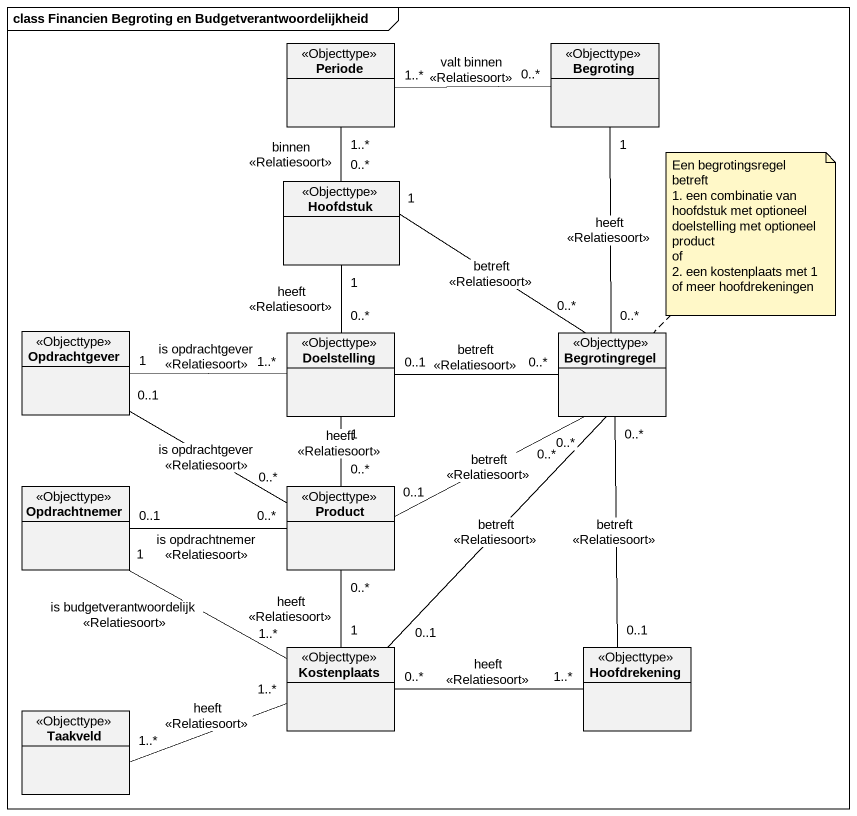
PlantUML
@startuml
mainframe class Financien Begroting en Budgetverantwoordelijkheid
hide circle
hide empty members
class Periode <<Objecttype>>
class Begroting <<Objecttype>>
class Hoofdstuk <<Objecttype>>
class Opdrachtgever <<Objecttype>>
class Doelstelling <<Objecttype>>
class Begrotingregel <<Objecttype>>
class Opdrachtnemer <<Objecttype>>
class Product <<Objecttype>>
class Kostenplaats <<Objecttype>>
class Hoofdrekening <<Objecttype>>
class Taakveld <<Objecttype>>
Begroting "0..*" -left- "1..*" Periode : valt binnen\n<<Relatiesoort>>
Begroting "1" -- "0..*" Begrotingregel : heeft\n<<Relatiesoort>>
Hoofdstuk "0..*" -up- "1..*" Periode : binnen\n<<Relatiesoort>>
Hoofdstuk "1" -- "0..*" Doelstelling : heeft\n<<Relatiesoort>>
Opdrachtgever "0..1" -right- "0..*" Product : is opdrachtgever\n<<Relatiesoort>>
Doelstelling "1..*" -left- "1" Opdrachtgever : is opdrachtgever\n<<Relatiesoort>>
Doelstelling "1" -- "0..*" Product : heeft\n<<Relatiesoort>>
Begrotingregel "0..*" -left- "1" Hoofdstuk : betreft\n<<Relatiesoort>>
Begrotingregel "0..*" -left- "0..1" Doelstelling : betreft\n<<Relatiesoort>>
Begrotingregel "0..*" -left- "0..1" Product : betreft\n<<Relatiesoort>>
Begrotingregel "0..*" -- "0..1" Kostenplaats : betreft\n<<Relatiesoort>>
Begrotingregel "0..*" -- "0..1" Hoofdrekening : betreft\n<<Relatiesoort>>
Opdrachtnemer "0..1" -right- "0..*" Product : is opdrachtnemer\n<<Relatiesoort>>
Product "0..*" -- "1" Kostenplaats : heeft\n<<Relatiesoort>>
Kostenplaats "1..*" -up- "1" Opdrachtnemer : is budgetverantwoordelijk\n<<Relatiesoort>>
Kostenplaats "1..*" -left- "1..*" Taakveld : heeft\n<<Relatiesoort>>
Hoofdrekening "1..*" -left- "0..*" Kostenplaats : heeft\n<<Relatiesoort>>
note top of Begrotingregel
  Een begrotingsregel betreft
  1. een combinatie van hoofdstuk met optioneel doelstelling met optioneel product
  of
  2. een kostenplaats met 1 of meer hoofdrekeningen
end note
@enduml
